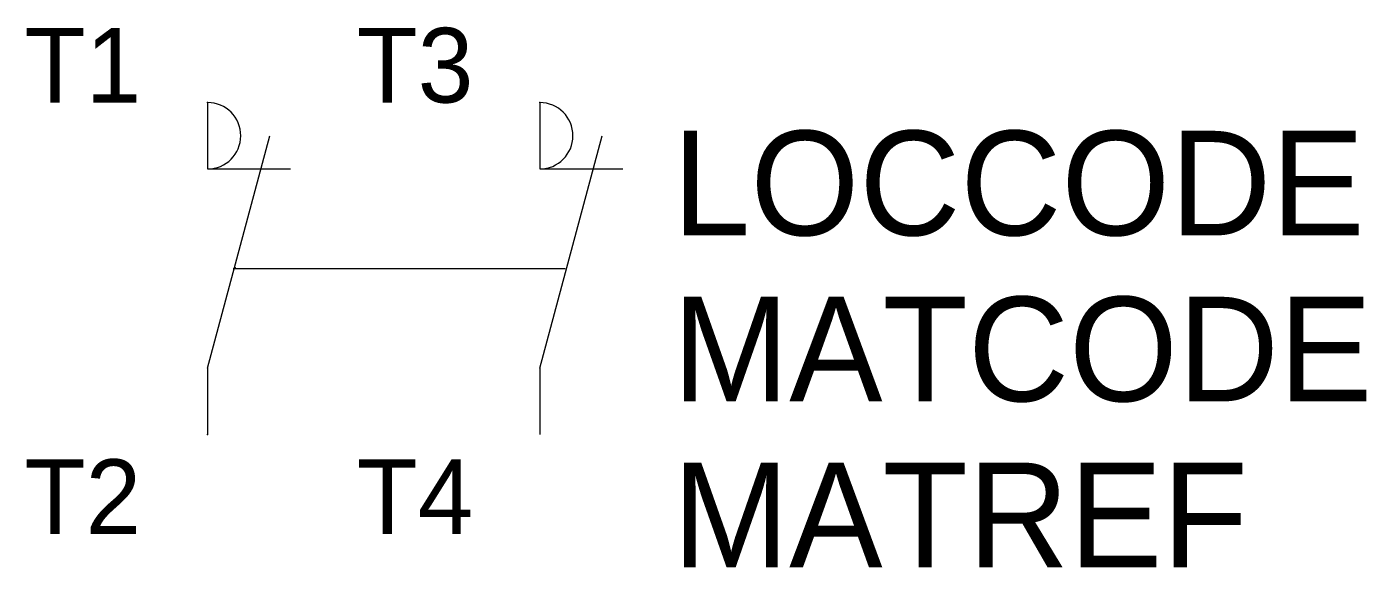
# Model space of a CAD drawing. Extents: x -5.4 to 34.9, y -9 to 7.3.
import ezdxf
from ezdxf.enums import TextEntityAlignment as Align

# ---------------------------------------------------------------- set-up
doc = ezdxf.new("R2010")
doc.units = 0
doc.linetypes.add('DASHED', pattern=[0])
doc.layers.get('0').update_dxf_attribs({"linetype": 'CONTINUOUS'})
for name, color, linetype in [('A', 7, 'CONTINUOUS'), ('C', 6, 'CONTINUOUS'), ('T2', 1, 'CONTINUOUS')]:
    doc.layers.add(name, color=color, linetype=linetype)

msp = doc.modelspace()

# ---------------------------------------------------------------- linework, layer by layer
at = {"color": 0}
for p, q in [((0, 5), (0, 3)), ((10, 5), (10, 3)), ((0, -3), (1.876, 4)), ((10, -3), (11.876, 4)), ((0, 3), (2.5, 3)), ((10, 3), (12.5, 3)), ((0, -3), (0, -5)), ((10, -3), (10, -5))]:
    msp.add_line(p, q, dxfattribs=at)
at = {"color": 0, "linetype": 'DASHED'}
msp.add_line((0.766, 0), (10.766, 0), dxfattribs=at)
at = {"color": 0}
for centre in [(0, 4), (10, 4)]:
    msp.add_arc(centre, 1, 270, 90, dxfattribs=at)
at = {"layer": 'A', "color": 0, "linetype": 'DASHED'}
msp.add_point((0.833, 0.024), dxfattribs=at)
at = {"layer": 'C', "color": 0, "linetype": 'DASHED'}
for p in [(0, 5), (0, -5)]:
    msp.add_point(p, dxfattribs=at)
at = {"layer": 'C', "color": 0}
msp.add_point((10, 5), dxfattribs=at)

# ---------------------------------------------------------------- texts
at = {"color": 0, "linetype": 'CONTINUOUS'}
for tag, p in [('LOCCODE', (14, 1)), ('MATCODE', (14, -4)), ('MATREF', (14, -9))]:
    msp.add_attdef(tag, p, '', height=3.15, dxfattribs=at)
at = {"layer": 'T2', "color": 0, "linetype": 'CONTINUOUS'}
for tag, p in [('T3', (8, 5)), ('T1', (-2, 5)), ('T2', (-2, -8)), ('T4', (8, -8))]:
    msp.add_attdef(tag, text='', height=2.25, dxfattribs=at).set_placement(p, align=Align.RIGHT)

doc.saveas('drawing.dxf')
